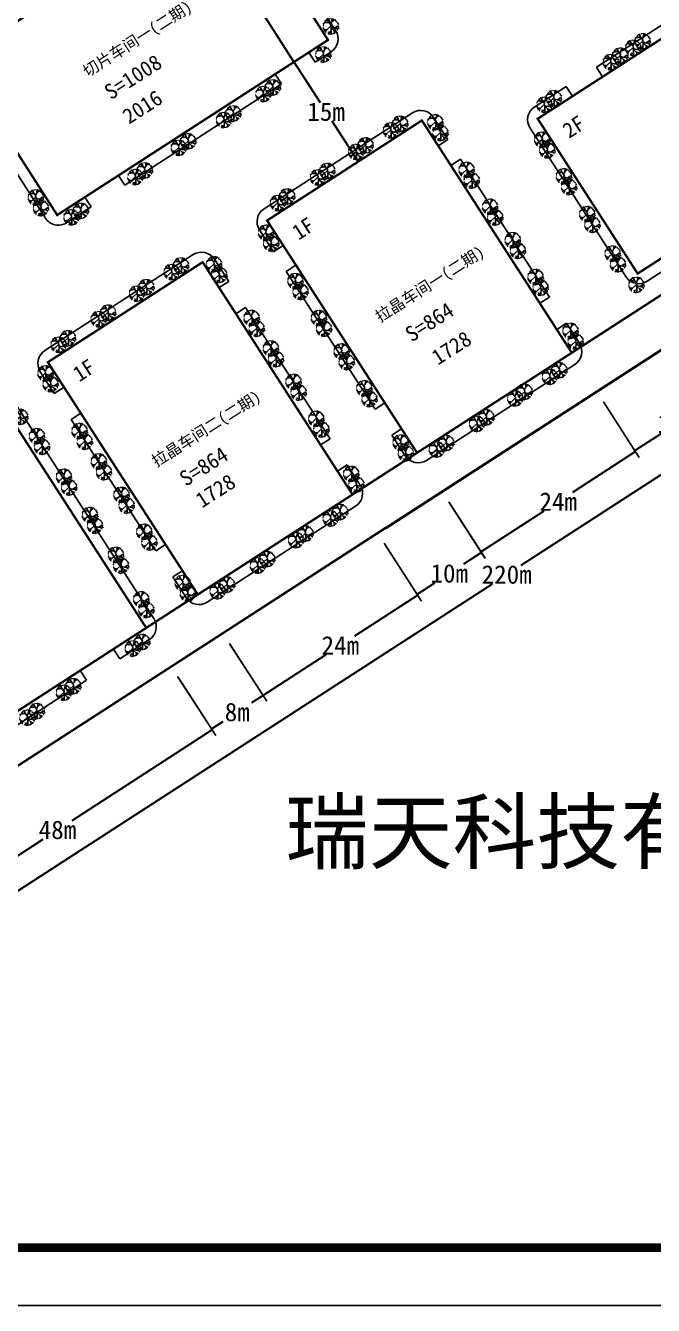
# Model space of a CAD drawing. Extents: x 515808503 to 516439353, y 3129544839 to 3129990415.
# Drawn here: x 516098849 to 516180649, y 3129544839 to 3129711427 of the extents above; entities that cross this region are included whole.
import ezdxf

# ---------------------------------------------------------------- set-up
doc = ezdxf.new("R2010")
doc.units = 0
doc.header["$LTSCALE"] = 1000
doc.header["$MEASUREMENT"] = 0
for name, pattern in [('DASH', [0.35, 0.25, -0.1]), ('DASHED2', [0.375, 0.25, -0.125]), ('X0', [4, 3, -1])]:
    doc.linetypes.add(name, pattern=pattern)
doc.layers.get('0').update_dxf_attribs({"linetype": 'CONTINUOUS'})
doc.layers.get('DEFPOINTS').update_dxf_attribs({"linetype": 'CONTINUOUS'})
for name, color, linetype in [('zz-3', 7, 'CONTINUOUS'), ('图框', 1, 'CONTINUOUS'), ('技术经济指标', 7, 'CONTINUOUS'), ('生活区建筑控制线', 153, 'X0'), ('路名', 7, 'CONTINUOUS'), ('道路红线', 1, 'CONTINUOUS')]:
    doc.layers.add(name, color=color, linetype=linetype)
doc.styles.add('宋体', font='')
doc.styles.get('宋体').set_extended_font_data('SimSun')
doc.dimstyles.get("Standard").update_dxf_attribs({"dimtxt": 1200, "dimasz": 1500, "dimexe": 500, "dimexo": 500, "dimgap": 0.09, "dimtad": 1, "dimtih": 1, "dimtoh": 1, "dimlfac": 0.001, "dimzin": 0, "dimdsep": 46, "dimtxsty": 'Standard', "dimblk": 'ARCHTICK', "dimcen": 0.09, "dimadec": 0, "dimazin": 0, "dimtfac": 1, "dimtofl": 0, "dimtmove": 1, "dimatfit": 3, "dimfxl": 1, "dimtolj": 1, "dimtzin": 0, "dimarcsym": 0})

# ---------------------------------------------------------------- blocks, each defined once
blk = doc.blocks.new('_ArchTick')
at = {"color": 0, "linetype": 'ByBlock', "const_width": 0.15}
blk.add_lwpolyline([(-0.5, -0.5), (0.5, 0.5)], dxfattribs=at)
blk = doc.blocks.new('*D83')
at = {"color": 0, "lineweight": 30, "transparency": 16777216}
for p, q in [((516182321, 3129812689), (516191196, 3129818836)), ((516188724, 3129817136), (516221251, 3129770175)), ((516257933, 3129717213), (516225406, 3129764174)), ((516251518, 3129712782), (516260393, 3129718929))]:
    blk.add_line(p, q, dxfattribs=at)
at = {"layer": 'DEFPOINTS', "color": 0, "lineweight": 25, "transparency": 16777216}
for p in [(516178211, 3129809842), (516257927, 3129717221), (516247408, 3129709935)]:
    blk.add_point(p, dxfattribs=at)
at = {"color": 0, "lineweight": 30, "transparency": 16777216, "xscale": 3000, "yscale": 3000, "zscale": 3000}
for p, rotation in [((516188730, 3129817128), 124.7070851693273), ((516257927, 3129717221), 304.7070851693273)]:
    blk.add_blockref('_ArchTick', p, dxfattribs=dict(at, rotation=rotation))
at = {"color": 0, "transparency": 16777216, "insert": (516223328, 3129767175), "char_height": 6000, "attachment_point": 5}
blk.add_mtext('\\A1;122m', dxfattribs=at)
blk = doc.blocks.new('A$C58DA1F0F')
at = {"layer": 'zz-3', "color": 3, "lineweight": 25}
for p, q in [((548, 1957), (245, 1678)), ((303, 1736), (443, 1584)), ((606, 1782), (653, 1747)), ((653, 1899), (676, 1794)), ((676, 1794), (757, 1643)), ((711, 1957), (699, 1969)), ((816, 2050), (851, 1992)), ((851, 1992), (874, 2015)), ((874, 2015), (874, 2062)), ((932, 2050), (944, 1992)), ((990, 2062), (1002, 2004)), ((1060, 2085), (1060, 2004)), ((1130, 2097), (1142, 2004)), ((1142, 2004), (1177, 1992)), ((1491, 1957), (1142, 1666)), ((1200, 2015), (1165, 1771)), ((1165, 1771), (1189, 1724)), ((1200, 2074), (1200, 2015)), ((1258, 2062), (1247, 2004)), ((1305, 2050), (1293, 1980)), ((1387, 1945), (1363, 2004)), ((1422, 1945), (1387, 1945)), ((1433, 2004), (1422, 1945)), ((1491, 1980), (1491, 1957)), ((1596, 1899), (1631, 1829)), ((1620, 1806), (1655, 1771)), ((1701, 1782), (1655, 1771)), ((1689, 1759), (1689, 1724)), ((1771, 1736), (1724, 1678)), ((1748, 1701), (1899, 1526)), ((0, 897), (58, 897)), ((12, 955), (58, 955)), ((24, 1270), (105, 1270)), ((58, 1200), (24, 1188)), ((24, 1165), (58, 1142)), ((24, 839), (58, 839)), ((58, 839), (82, 745)), ((82, 1433), (82, 1363)), ((82, 1363), (105, 1340)), ((82, 745), (163, 652)), ((93, 664), (128, 641)), ((117, 1479), (163, 1503)), ((117, 1398), (117, 1479)), ((175, 594), (140, 571)), ((163, 652), (175, 594)), ((210, 1549), (175, 1573)), ((175, 582), (210, 547)), ((210, 547), (187, 454)), ((187, 454), (233, 443)), ((396, 1549), (210, 1549)), ((210, 571), (245, 594)), ((210, 489), (326, 373)), ((245, 594), (373, 594)), ((466, 536), (291, 338)), ((350, 303), (373, 268)), ((350, 245), (350, 268)), ((373, 268), (350, 245)), ((373, 594), (455, 571)), ((373, 268), (408, 279)), ((443, 1584), (396, 1549)), ((443, 1573), (711, 1573)), ((455, 571), (466, 536)), ((478, 571), (1049, 1107)), ((1049, 384), (664, 70)), ((711, 1573), (746, 1596)), ((723, 338), (746, 361)), ((746, 314), (723, 338)), ((723, 116), (723, 58)), ((757, 1643), (757, 1596)), ((757, 1596), (1037, 1246)), ((769, 303), (874, 291)), ((781, 81), (769, 23)), ((851, 326), (827, 303)), ((827, 303), (862, 256)), ((851, 81), (839, 0)), ((921, 81), (921, 23)), ((921, 23), (944, 0)), ((944, 0), (1002, 58)), ((1119, 1538), (979, 1351)), ((1002, 58), (1060, 46)), ((1014, 1037), (1084, 944)), ((1072, 81), (1037, 46)), ((1049, 1107), (1049, 1223)), ((1084, 944), (1072, 81)), ((1072, 839), (1480, 466)), ((1095, 920), (1468, 815)), ((1142, 1666), (1119, 1538)), ((1130, 93), (1130, 12)), ((1177, 105), (1189, 35)), ((1223, 128), (1247, 35)), ((1293, 128), (1305, 46)), ((1491, 163), (1340, 140)), ((1352, 116), (1363, 70)), ((1410, 175), (1363, 128)), ((1445, 175), (1468, 186)), ((1468, 815), (1538, 827)), ((1468, 186), (1468, 151)), ((1480, 466), (1585, 466)), ((1480, 454), (1573, 233)), ((1480, 198), (1526, 163)), ((1526, 163), (1573, 210)), ((1538, 827), (1864, 1083)), ((1573, 233), (1608, 198)), ((1585, 466), (1701, 314)), ((1631, 885), (1911, 676)), ((1631, 291), (1666, 245)), ((1655, 408), (1701, 431)), ((1701, 431), (1783, 338)), ((1736, 384), (1701, 349)), ((1841, 1083), (1957, 967)), ((1888, 1095), (1981, 1095)), ((1899, 1526), (1911, 1538)), ((1899, 617), (1946, 606)), ((1911, 676), (1981, 676)), ((1946, 1491), (1922, 1468)), ((1922, 1468), (2016, 1305)), ((1957, 967), (2051, 944)), ((2016, 1305), (1981, 1281)), ((1981, 1095), (2051, 1060)), ((1981, 967), (2027, 1025)), ((2004, 1060), (1992, 1048)), ((1992, 850), (2016, 874)), ((2074, 827), (1992, 850)), ((2027, 1025), (2004, 1060)), ((2097, 874), (2051, 815))]:
    blk.add_line(p, q, dxfattribs=at)
blk.add_arc((629, 2004), 69.9, 161.56504, 333.43495, dxfattribs=at)
blk = doc.blocks.new('*D89')
at = {"color": 0, "linetype": 'ByBlock', "transparency": 16777216}
for p, q in [((516246679, 3129710977), (516254468, 3129698918)), ((516061778, 3129591552), (516069567, 3129579493))]:
    blk.add_line(p, q, dxfattribs=at)
at = {"color": 0, "linetype": 'ByBlock', "lineweight": 30, "transparency": 16777216}
for p, q in [((516253988, 3129699679), (516163387, 3129641161)), ((516069071, 3129580243), (516159671, 3129638761))]:
    blk.add_line(p, q, dxfattribs=at)
at = {"layer": 'DEFPOINTS', "color": 0, "linetype": 'ByBlock', "lineweight": 25, "transparency": 16777216}
for p in [(516246570, 3129711145), (516061670, 3129591720), (516069079, 3129580249)]:
    blk.add_point(p, dxfattribs=at)
at = {"color": 0, "linetype": 'ByBlock', "lineweight": 30, "transparency": 16777216, "xscale": 300, "yscale": 300, "zscale": 300}
for p, rotation in [((516253979, 3129699674), 32.85798001099147), ((516069079, 3129580249), 212.8579800109914)]:
    blk.add_blockref('_ArchTick', p, dxfattribs=dict(at, rotation=rotation))
at = {"color": 0, "linetype": 'ByBlock', "lineweight": 25, "transparency": 16777216, "insert": (516161529, 3129639961), "char_height": 2400, "attachment_point": 5}
blk.add_mtext('\\A1;220m', dxfattribs=at)
blk = doc.blocks.new('*D92')
at = {"color": 0, "linetype": 'ByBlock', "transparency": 16777216}
for p, q in [((516184884, 3129669404), (516189476, 3129662294)), ((516174132, 3129662459), (516178723, 3129655350))]:
    blk.add_line(p, q, dxfattribs=at)
at = {"color": 0, "linetype": 'ByBlock', "lineweight": 30, "transparency": 16777216}
for p, q in [((516188996, 3129663056), (516185469, 3129660778)), ((516178227, 3129656100), (516181753, 3129658378))]:
    blk.add_line(p, q, dxfattribs=at)
at = {"layer": 'DEFPOINTS', "color": 0, "linetype": 'ByBlock', "lineweight": 25, "transparency": 16777216}
for p in [(516184775, 3129669572), (516174023, 3129662627), (516178235, 3129656106)]:
    blk.add_point(p, dxfattribs=at)
at = {"color": 0, "linetype": 'ByBlock', "lineweight": 30, "transparency": 16777216, "xscale": 300, "yscale": 300, "zscale": 300}
for p, rotation in [((516188987, 3129663050), 32.85798021174832), ((516178235, 3129656106), 212.8579802117483)]:
    blk.add_blockref('_ArchTick', p, dxfattribs=dict(at, rotation=rotation))
at = {"color": 0, "linetype": 'ByBlock', "lineweight": 25, "transparency": 16777216, "insert": (516183611, 3129659578), "char_height": 2400, "attachment_point": 5}
blk.add_mtext('\\A1;13m', dxfattribs=at)
blk = doc.blocks.new('*D93')
at = {"color": 0, "linetype": 'ByBlock', "transparency": 16777216}
for p, q in [((516174126, 3129662467), (516178810, 3129655227)), ((516153980, 3129649434), (516158664, 3129642194))]:
    blk.add_line(p, q, dxfattribs=at)
at = {"color": 0, "linetype": 'ByBlock', "lineweight": 30, "transparency": 16777216}
for p, q in [((516178330, 3129655988), (516170103, 3129650666)), ((516158166, 3129642944), (516166393, 3129648266))]:
    blk.add_line(p, q, dxfattribs=at)
at = {"layer": 'DEFPOINTS', "color": 0, "linetype": 'ByBlock', "lineweight": 25, "transparency": 16777216}
for p in [(516174018, 3129662635), (516153871, 3129649602), (516158175, 3129642950)]:
    blk.add_point(p, dxfattribs=at)
at = {"color": 0, "linetype": 'ByBlock', "lineweight": 30, "transparency": 16777216, "xscale": 300, "yscale": 300, "zscale": 300}
for p, rotation in [((516178321, 3129655983), 32.89965020205062), ((516158175, 3129642950), 212.8996502020506)]:
    blk.add_blockref('_ArchTick', p, dxfattribs=dict(at, rotation=rotation))
at = {"color": 0, "linetype": 'ByBlock', "lineweight": 25, "transparency": 16777216, "insert": (516168248, 3129649466), "char_height": 2400, "attachment_point": 5}
blk.add_mtext('\\A1;24m', dxfattribs=at)
blk = doc.blocks.new('*D94')
at = {"color": 0, "linetype": 'ByBlock', "transparency": 16777216}
for p, q in [((516154088, 3129649266), (516158740, 3129642065)), ((516145684, 3129643838), (516150335, 3129636636))]:
    blk.add_line(p, q, dxfattribs=at)
at = {"color": 0, "linetype": 'ByBlock', "lineweight": 30, "transparency": 16777216}
for p, q in [((516158260, 3129642826), (516155907, 3129641306)), ((516149838, 3129637387), (516152191, 3129638906))]:
    blk.add_line(p, q, dxfattribs=at)
at = {"layer": 'DEFPOINTS', "color": 0, "linetype": 'ByBlock', "lineweight": 25, "transparency": 16777216}
for p in [(516153980, 3129649434), (516145575, 3129644006), (516149847, 3129637392)]:
    blk.add_point(p, dxfattribs=at)
at = {"color": 0, "linetype": 'ByBlock', "lineweight": 30, "transparency": 16777216, "xscale": 300, "yscale": 300, "zscale": 300}
for p, rotation in [((516158252, 3129642821), 32.85798000785213), ((516149847, 3129637392), 212.8579800078521)]:
    blk.add_blockref('_ArchTick', p, dxfattribs=dict(at, rotation=rotation))
at = {"color": 0, "linetype": 'ByBlock', "lineweight": 25, "transparency": 16777216, "insert": (516154049, 3129640106), "char_height": 2400, "attachment_point": 5}
blk.add_mtext('\\A1;10m', dxfattribs=at)
blk = doc.blocks.new('*D95')
at = {"color": 0, "linetype": 'ByBlock', "transparency": 16777216}
for p, q in [((516145548, 3129644048), (516150423, 3129636514)), ((516125403, 3129631013), (516130278, 3129623479))]:
    blk.add_line(p, q, dxfattribs=at)
at = {"color": 0, "linetype": 'ByBlock', "lineweight": 30, "transparency": 16777216}
for p, q in [((516149942, 3129637275), (516141716, 3129631953)), ((516129781, 3129624230), (516138007, 3129629552))]:
    blk.add_line(p, q, dxfattribs=at)
at = {"layer": 'DEFPOINTS', "color": 0, "linetype": 'ByBlock', "lineweight": 25, "transparency": 16777216}
for p in [(516145439, 3129644216), (516125295, 3129631181), (516129790, 3129624235)]:
    blk.add_point(p, dxfattribs=at)
at = {"color": 0, "linetype": 'ByBlock', "lineweight": 30, "transparency": 16777216, "xscale": 300, "yscale": 300, "zscale": 300}
for p, rotation in [((516149934, 3129637270), 32.90596262006716), ((516129790, 3129624235), 212.9059626200672)]:
    blk.add_blockref('_ArchTick', p, dxfattribs=dict(at, rotation=rotation))
at = {"color": 0, "linetype": 'ByBlock', "lineweight": 25, "transparency": 16777216, "insert": (516139862, 3129630752), "char_height": 2400, "attachment_point": 5}
blk.add_mtext('\\A1;24m', dxfattribs=at)
blk = doc.blocks.new('*D96')
at = {"color": 0, "linetype": 'ByBlock', "transparency": 16777216}
for p, q in [((516125512, 3129630845), (516130278, 3129623479)), ((516118796, 3129626499), (516123562, 3129619133))]:
    blk.add_line(p, q, dxfattribs=at)
at = {"color": 0, "linetype": 'ByBlock', "lineweight": 30, "transparency": 16777216}
for p, q in [((516129798, 3129624240), (516128286, 3129623262)), ((516123065, 3129619883), (516124577, 3129620862))]:
    blk.add_line(p, q, dxfattribs=at)
at = {"layer": 'DEFPOINTS', "color": 0, "linetype": 'ByBlock', "lineweight": 25, "transparency": 16777216}
for p in [(516125403, 3129631013), (516118687, 3129626667), (516123073, 3129619889)]:
    blk.add_point(p, dxfattribs=at)
at = {"color": 0, "linetype": 'ByBlock', "lineweight": 30, "transparency": 16777216, "xscale": 300, "yscale": 300, "zscale": 300}
for p, rotation in [((516129790, 3129624235), 32.90596262676292), ((516123073, 3129619889), 212.9059626267629)]:
    blk.add_blockref('_ArchTick', p, dxfattribs=dict(at, rotation=rotation))
at = {"color": 0, "linetype": 'ByBlock', "lineweight": 25, "transparency": 16777216, "insert": (516126431, 3129622062), "char_height": 2400, "attachment_point": 5}
blk.add_mtext('\\A1;8m', dxfattribs=at)
blk = doc.blocks.new('*D97')
at = {"color": 0, "linetype": 'ByBlock', "transparency": 16777216}
for p, q in [((516118655, 3129626716), (516123643, 3129619007)), ((516078356, 3129600640), (516083344, 3129592931))]:
    blk.add_line(p, q, dxfattribs=at)
at = {"color": 0, "linetype": 'ByBlock', "lineweight": 30, "transparency": 16777216}
for p, q in [((516123163, 3129619768), (516104860, 3129607925)), ((516082847, 3129593681), (516101150, 3129605525))]:
    blk.add_line(p, q, dxfattribs=at)
at = {"layer": 'DEFPOINTS', "color": 0, "linetype": 'ByBlock', "lineweight": 25, "transparency": 16777216}
for p in [(516118547, 3129626884), (516078248, 3129600807), (516082855, 3129593686)]:
    blk.add_point(p, dxfattribs=at)
at = {"color": 0, "linetype": 'ByBlock', "lineweight": 30, "transparency": 16777216, "xscale": 300, "yscale": 300, "zscale": 300}
for p, rotation in [((516123154, 3129619763), 32.90596261852311), ((516082855, 3129593686), 212.9059626185231)]:
    blk.add_blockref('_ArchTick', p, dxfattribs=dict(at, rotation=rotation))
at = {"color": 0, "linetype": 'ByBlock', "lineweight": 25, "transparency": 16777216, "insert": (516103005, 3129606725), "char_height": 2400, "attachment_point": 5}
blk.add_mtext('\\A1;48m', dxfattribs=at)
blk = doc.blocks.new('*D126')
at = {"color": 0, "linetype": 'ByBlock', "transparency": 16777216}
for p, q in [((516125129, 3129729650), (516120094, 3129726422)), ((516138083, 3129709446), (516133048, 3129706218))]:
    blk.add_line(p, q, dxfattribs=at)
at = {"color": 0, "linetype": 'ByBlock', "lineweight": 30, "transparency": 16777216}
for p, q in [((516120847, 3129726916), (516126559, 3129718006)), ((516133811, 3129706695), (516128098, 3129715605))]:
    blk.add_line(p, q, dxfattribs=at)
at = {"layer": 'DEFPOINTS', "color": 0, "linetype": 'ByBlock', "lineweight": 25, "transparency": 16777216}
for p in [(516125298, 3129729758), (516138251, 3129709554), (516133806, 3129706703)]:
    blk.add_point(p, dxfattribs=at)
at = {"color": 0, "linetype": 'ByBlock', "lineweight": 30, "transparency": 16777216, "xscale": 300, "yscale": 300, "zscale": 300}
for p, rotation in [((516120852, 3129726907), 122.6656492063047), ((516133806, 3129706703), 302.6656492063046)]:
    blk.add_blockref('_ArchTick', p, dxfattribs=dict(at, rotation=rotation))
at = {"color": 0, "linetype": 'ByBlock', "lineweight": 25, "transparency": 16777216, "insert": (516127329, 3129716805), "char_height": 2400, "attachment_point": 5}
blk.add_mtext('\\A1;24m', dxfattribs=at)
blk = doc.blocks.new('*D127')
at = {"color": 0, "linetype": 'ByBlock', "transparency": 16777216}
for p, q in [((516138086, 3129709447), (516133062, 3129706202)), ((516146459, 3129696483), (516141435, 3129693238))]:
    blk.add_line(p, q, dxfattribs=at)
at = {"color": 0, "linetype": 'ByBlock', "lineweight": 30, "transparency": 16777216}
for p, q in [((516133812, 3129706698), (516137229, 3129701408)), ((516142196, 3129693718), (516138779, 3129699008))]:
    blk.add_line(p, q, dxfattribs=at)
at = {"layer": 'DEFPOINTS', "color": 0, "linetype": 'ByBlock', "lineweight": 25, "transparency": 16777216}
for p in [(516138254, 3129709555), (516146627, 3129696592), (516142191, 3129693726)]:
    blk.add_point(p, dxfattribs=at)
at = {"color": 0, "linetype": 'ByBlock', "lineweight": 30, "transparency": 16777216, "xscale": 300, "yscale": 300, "zscale": 300}
for p, rotation in [((516133818, 3129706690), 122.85798001045), ((516142191, 3129693726), 302.85798001045)]:
    blk.add_blockref('_ArchTick', p, dxfattribs=dict(at, rotation=rotation))
at = {"color": 0, "linetype": 'ByBlock', "lineweight": 25, "transparency": 16777216, "insert": (516138004, 3129700208), "char_height": 2400, "attachment_point": 5}
blk.add_mtext('\\A1;15m', dxfattribs=at)

msp = doc.modelspace()

# ---------------------------------------------------------------- linework, layer by layer
at = {"linetype": 'ByBlock', "lineweight": 25}
for p, q in [((516126831.2, 3129730145.1), (516139245.2, 3129710782.8)), ((516135746.5, 3129707935.8), (516136561.4, 3129706676.4)), ((516138646.6, 3129708023.2), (516136561.4, 3129706676.4)), ((516101436.9, 3129686378.8), (516089022.9, 3129705741.1)), ((516131389.1, 3129705121.4), (516132204, 3129703862)), ((516173216.6, 3129706027.8), (516174030.4, 3129704767.7)), ((516169279.4, 3129703484.7), (516170093.2, 3129702224.7)), ((516153877, 3129696582.8), (516152614.7, 3129695772.5)), ((516155529.8, 3129694023.9), (516154267.5, 3129693213.6)), ((516110946.7, 3129691917.9), (516111761.6, 3129690658.5)), ((516106589.3, 3129689103.5), (516107404.2, 3129687844.1)), ((516107404.2, 3129687844.1), (516104205.7, 3129685778.2)), ((516132417.8, 3129682807.7), (516131155.5, 3129681997.4)), ((516134070.6, 3129680248.7), (516132808.2, 3129679438.4)), ((516125316.4, 3129678135.9), (516124054.1, 3129677325.6)), ((516127511.7, 3129674736.9), (516126249.4, 3129673926.6)), ((516167109.5, 3129676095.6), (516165847.2, 3129675285.3)), ((516169304.9, 3129672696.6), (516168042.6, 3129671886.3)), ((516115558.4, 3129634263.9), (516096568.9, 3129663664.5)), ((516103857.2, 3129664360.7), (516102594.9, 3129663550.4)), ((516145650.3, 3129662320.4), (516144388, 3129661510.1)), ((516106052.5, 3129660961.7), (516104790.2, 3129660151.4)), ((516147845.6, 3129658921.5), (516146583.3, 3129658111.2)), ((516138548.9, 3129657648.6), (516137286.6, 3129656838.3)), ((516140744.3, 3129654249.7), (516139481.9, 3129653439.4)), ((516117089.7, 3129643873.4), (516115827.4, 3129643063.1)), ((516119285, 3129640474.5), (516118022.7, 3129639664.2)), ((516111124.2, 3129629019), (516114963.5, 3129631498.7)), ((516110309.3, 3129630278.3), (516111124.2, 3129629019)), ((516105951.9, 3129627463.9), (516106766.8, 3129626204.6))]:
    msp.add_line(p, q, dxfattribs=at)
at = {"linetype": 'ByBlock', "lineweight": 25, "const_width": 300}
for points in [[(516125297.7, 3129729757.8), (516138251.4, 3129709553.6), (516102970.4, 3129686766.1), (516090016.7, 3129706970.2), (516125297.7, 3129729757.8)], [(516212612.5, 3129729687.4), (516225633.9, 3129709527), (516178592.9, 3129679143.7), (516165571.5, 3129699304.2), (516212612.5, 3129729687.4)], [(516149850.4, 3129655817.5), (516130318.3, 3129686058.2), (516150478.8, 3129699079.6), (516170010.9, 3129668838.9), (516149850.4, 3129655817.5)], [(516121289.8, 3129637370.5), (516101757.7, 3129667611.2), (516121918.1, 3129680632.6), (516141450.2, 3129650391.9), (516121289.8, 3129637370.5)], [(516114569.7, 3129633030), (516095037.6, 3129663270.7), (516054716.7, 3129637227.9), (516074248.8, 3129606987.2), (516114569.7, 3129633030)]]:
    msp.add_lwpolyline(points, dxfattribs=at)
at = {"linetype": 'ByBlock', "lineweight": 25}
for points in [[(516173216.6, 3129706027.8), (516205055.9, 3129726592.4)], [(516132204, 3129703862), (516111761.6, 3129690658.5)], [(516155529.8, 3129694023.9), (516167109.5, 3129676095.6)], [(516144388, 3129661510.1), (516132808.2, 3129679438.4)], [(516127511.7, 3129674736.9), (516138548.9, 3129657648.6)], [(516115827.4, 3129643063.1), (516104790.2, 3129660151.4)], [(516083766, 3129611348.6), (516106766.8, 3129626204.6)]]:
    msp.add_lwpolyline(points, dxfattribs=at)
for points in [[(516183928.5, 3129680804.3), (516179826.7, 3129678155, -0.41421356), (516177061.5, 3129678749.9), (516164582.7, 3129698070.3, -0.41421356), (516165177.6, 3129700835.5), (516169279.4, 3129703484.7)], [(516131155.5, 3129681997.4), (516129329.6, 3129684824.3, -0.41421356), (516129924.5, 3129687589.5), (516149244.9, 3129700068.3, -0.41421356), (516152010.1, 3129699473.4), (516153877, 3129696582.8)], [(516102594.9, 3129663550.4), (516100769, 3129666377.3, -0.41421356), (516101363.9, 3129669142.5), (516120684.3, 3129681621.3, -0.41421356), (516123449.4, 3129681026.4), (516125316.4, 3129678135.9)], [(516169304.9, 3129672696.6), (516170999.6, 3129670072.8, -0.41421356), (516170404.7, 3129667307.6), (516151084.3, 3129654828.8, -0.41421356), (516148319.1, 3129655423.7), (516146583.3, 3129658111.2)], [(516140744.3, 3129654249.7), (516142439, 3129651625.8, -0.41421356), (516141844.1, 3129648860.6), (516122523.7, 3129636381.8, -0.41421356), (516119758.5, 3129636976.7), (516118022.7, 3129639664.2)]]:
    msp.add_lwpolyline(points, format="xyb", dxfattribs=at)
for centre, start, end in [((516137561.5, 3129709703.3), 302.85798, 32.665649), ((516103120.6, 3129687458.3), 212.665649, 302.85798), ((516113878.4, 3129633178.8), 302.85798, 32.85798)]:
    msp.add_arc(centre, 2000, start, end, dxfattribs=at)
at = {"layer": '图框'}
msp.add_lwpolyline([(515808502.7, 3129544839.4), (516439352.7, 3129544839.4), (516439352.7, 3129990414.7), (515808502.7, 3129990414.7)], close=True, dxfattribs=at)
at = {"layer": '图框', "const_width": 1125.2}
msp.add_lwpolyline([(515827255.7, 3129552340.6), (516431851.5, 3129552340.6), (516431851.5, 3129982913.5), (515827255.7, 3129982913.5)], close=True, dxfattribs=at)
at = {"layer": '技术经济指标', "color": 1, "linetype": 'DASHED2', "lineweight": 30, "ltscale": 10, "const_width": 300}
msp.add_lwpolyline([(516063026.9, 3129735993.1), (516077270.5, 3129715428.3), (516007133.2, 3129670460.3), (516061669.9, 3129591720), (516246569, 3129711144.3), (516178210.8, 3129809842.4)], close=True, dxfattribs=at)
at = {"layer": '生活区建筑控制线', "linetype": 'DASH', "ltscale": 10, "const_width": 300}
msp.add_lwpolyline([(516168089.4, 3129796225.9), (516071499.6, 3129734298), (516085743.2, 3129713733.1), (516015605.9, 3129668765.2), (516063294.6, 3129599912), (516229546.4, 3129707292.3)], dxfattribs=at)
at = {"layer": '道路红线'}
for p, q in [((516061669.9, 3129591720), (516246570.2, 3129711145)), ((516246569.9, 3129711144.8), (516145815.1, 3129645964.5)), ((516072169.7, 3129598514.1), (516145722.1, 3129646108.2))]:
    msp.add_line(p, q, dxfattribs=at)

# ---------------------------------------------------------------- block references
at = {"linetype": 'ByBlock', "lineweight": 25}
for p in [(516137588.3, 3129710271.4), (516178211.9, 3129708342.6), (516136625.3, 3129706616.7), (516175295.3, 3129706477.7), (516176985.2, 3129707491.3), (516174068.5, 3129705626.4), (516128808.4, 3129701478.4), (516130035.2, 3129702329.7), (516165413.9, 3129700080.2), (516166640.6, 3129700931.5), (516123666, 3129698087.2), (516124892.8, 3129698938.5), (516151201.5, 3129697794), (516145409, 3129696748), (516146635.8, 3129697599.2), (516151872.4, 3129696401.6), (516117789, 3129694473.6), (516119015.8, 3129695324.9), (516142122, 3129694789.7), (516165126.6, 3129695532.5), (516140895.2, 3129693938.4), (516165797.5, 3129694140.2), (516113359.2, 3129691522.4), (516137136.3, 3129691470), (516155283.5, 3129691610.4), (516112132.5, 3129690671.1), (516135909.6, 3129690618.7), (516155954.3, 3129690218), (516167958.3, 3129690764.7), (516168629.2, 3129689372.3), (516099152.9, 3129688014.3), (516131909.9, 3129688138.4), (516099823.8, 3129686621.9), (516105028.2, 3129686281.4), (516130683.2, 3129687287.1), (516158335.6, 3129686804.7), (516103801.5, 3129685430.1), (516159006.5, 3129685412.3), (516170996, 3129685850.2), (516171666.9, 3129684457.8), (516129154.1, 3129683420.5), (516129825, 3129682028.2), (516161295.2, 3129682461.1), (516161966.1, 3129681068.7), (516122380.9, 3129679323), (516174312.5, 3129680704.5), (516174983.4, 3129679312.1), (516116848.4, 3129678301), (516118075.2, 3129679152.2), (516123051.7, 3129677930.6), (516164254.9, 3129677655.7), (516113561.4, 3129676342.7), (516132983.1, 3129677121.8), (516164925.7, 3129676263.3), (516177409.4, 3129676636.8), (516112334.6, 3129675491.4), (516133654, 3129675729.4), (516108575.7, 3129673023), (516107349, 3129672171.7), (516127265.4, 3129672323.4), (516136035.2, 3129672316.1), (516103349.3, 3129669691.4), (516127936.3, 3129670931), (516136706.1, 3129670923.7), (516168812, 3129670649.2), (516102122.6, 3129668840.1), (516129775, 3129668357.7), (516138994.9, 3129667972.5), (516169482.9, 3129669256.9), (516130445.9, 3129666965.3), (516139665.7, 3129666580.2), (516100415.4, 3129665113.6), (516166133.2, 3129664668), (516167360, 3129665519.3), (516101086.3, 3129663721.3), (516132734.6, 3129664014.1), (516141954.5, 3129663167.1), (516162846.2, 3129662709.7), (516133405.5, 3129662621.8), (516142625.4, 3129661774.7), (516161619.5, 3129661858.4), (516097119.2, 3129659452.2), (516157860.5, 3129659390), (516135694.2, 3129659208.7), (516136365.1, 3129657816.3), (516156633.8, 3129658538.7), (516099299.8, 3129656948), (516104854.8, 3129657613.8), (516105525.7, 3129656221.5), (516146685.5, 3129656101.8), (516152634.1, 3129656058.4), (516099970.7, 3129655555.6), (516147356.4, 3129654709.4), (516151407.4, 3129655207.2), (516107364.4, 3129653648.1), (516102823.9, 3129651660.3), (516108035.3, 3129652255.8), (516140251.4, 3129652036.8), (516103494.8, 3129650268), (516140922.3, 3129650644.4), (516110324, 3129649304.5), (516110994.9, 3129647912.2), (516106197, 3129646685.9), (516137572.6, 3129646221), (516138799.4, 3129647072.3), (516106867.9, 3129645293.5), (516113283.7, 3129644499.1), (516113954.5, 3129643106.8), (516133058.8, 3129643411.4), (516134285.6, 3129644262.7), (516109592.7, 3129641494.3), (516110263.6, 3129640102), (516128073.2, 3129640091.7), (516129299.9, 3129640943), (516118285.9, 3129637827.4), (516118956.8, 3129636435.1), (516122846.8, 3129636760.2), (516124073.5, 3129637611.4), (516112890.4, 3129635711.1), (516113561.3, 3129634318.8), (516113016.2, 3129630150.6), (516111789.4, 3129629299.3), (516104043.1, 3129624400.8), (516102816.4, 3129623549.6), (516099284.9, 3129621156), (516098058.1, 3129620304.7)]:
    msp.add_blockref('A$C58DA1F0F', p, dxfattribs=at)

# ---------------------------------------------------------------- texts
at = {"layer": '路名', "linetype": 'Continuous', "style": '宋体'}
for s, height, p in [('切片车间一(二期)', 1500, (516106921.1, 3129704659.7)), ('S=1008', 2000, (516109949.6, 3129701695.4)), ('2016', 2000, (516112309.9, 3129698526.9)), ('2F', 2000, (516169651.1, 3129696679.4)), ('1F', 2000, (516134397.9, 3129683433.4)), ('拉晶车间一(二期)', 1500, (516145010.9, 3129672748.9)), ('S=864', 2000, (516149143.5, 3129670171.6)), ('1728', 2000, (516152580.7, 3129667172.9)), ('1F', 2000, (516105837.3, 3129664986.4)), ('拉晶车间二(二期)', 1500, (516115885, 3129653915.1)), ('S=864', 2000, (516119731.5, 3129651373.7)), ('1728', 2000, (516121836.8, 3129648569.1))]:
    msp.add_text(s, height=height, rotation=32.665649, dxfattribs=at).set_placement(p)
msp.add_text('瑞天科技有限公司总平面布置图', height=8000, dxfattribs=at).set_placement((516132653.9, 3129602491.5))

# ---------------------------------------------------------------- dimensions: what is measured, and where the dimension line sits
at = {"color": 0}
dim = msp.add_linear_dim(base=(516257927.1, 3129717221), p1=(516178210.8, 3129809842.4), p2=(516247408.1, 3129709935.3), angle=124.707085, dimstyle='Standard', override={"dimtxt": 6000, "dimasz": 3000, "dimexe": 3000, "dimexo": 5000, "dimdec": 0, "dimpost": 'm', "dimdle": 10, "dimtdec": 0, "dimlwd": 30, "dimlwe": 30}, dxfattribs=at)
dim.commit()
dim.dimension.update_dxf_attribs({"geometry": '*D83', "text_midpoint": (516223328.5, 3129767174.5)})
at = {"linetype": 'ByBlock', "lineweight": 25}
for p1, p2, distance, picture, middle in [((516125297.7, 3129729757.8), (516138251.4, 3129709553.6), -5280.9, '*D126', (516127328.9, 3129716805.4)), ((516246570.2, 3129711145), (516061669.9, 3129591720), 13655.8, '*D89', (516161529.2, 3129639961.4)), ((516138253.8, 3129709555.2), (516146626.8, 3129696591.6), -5281, '*D127', (516138004.2, 3129700208.2)), ((516184775.3, 3129669571.7), (516174023.1, 3129662627), 7763.3, '*D92', (516183611.2, 3129659578.1)), ((516174017.7, 3129662635.2), (516153871.3, 3129649602.1), 7923, '*D93', (516168248, 3129649466.3)), ((516153979.9, 3129649434.2), (516145575.1, 3129644005.6), 7873.1, '*D94', (516154049.1, 3129640106.3)), ((516145439.1, 3129644216.2), (516125294.7, 3129631181.3), 8273.7, '*D95', (516139861.7, 3129630752.4)), ((516125403.4, 3129631013.4), (516118686.9, 3129626667.3), 8073.7, '*D96', (516126431.3, 3129622061.9)), ((516118546.6, 3129626884), (516078247.6, 3129600807.5), 8481.9, '*D97', (516103005, 3129606724.7))]:
    dim = msp.add_aligned_dim(p1=p1, p2=p2, distance=distance, dimstyle='Standard', override={"dimtxt": 2400, "dimasz": 300, "dimexe": 900, "dimexo": 200, "dimdec": 0, "dimpost": 'm', "dimdle": 10, "dimtdec": 0, "dimldrblk": 'ArchTick', "dimlwd": 30, "dimlwe": 65535}, dxfattribs=at)
    dim.commit()
    dim.dimension.update_dxf_attribs({"geometry": picture, "text_midpoint": middle})

doc.saveas('drawing.dxf')
